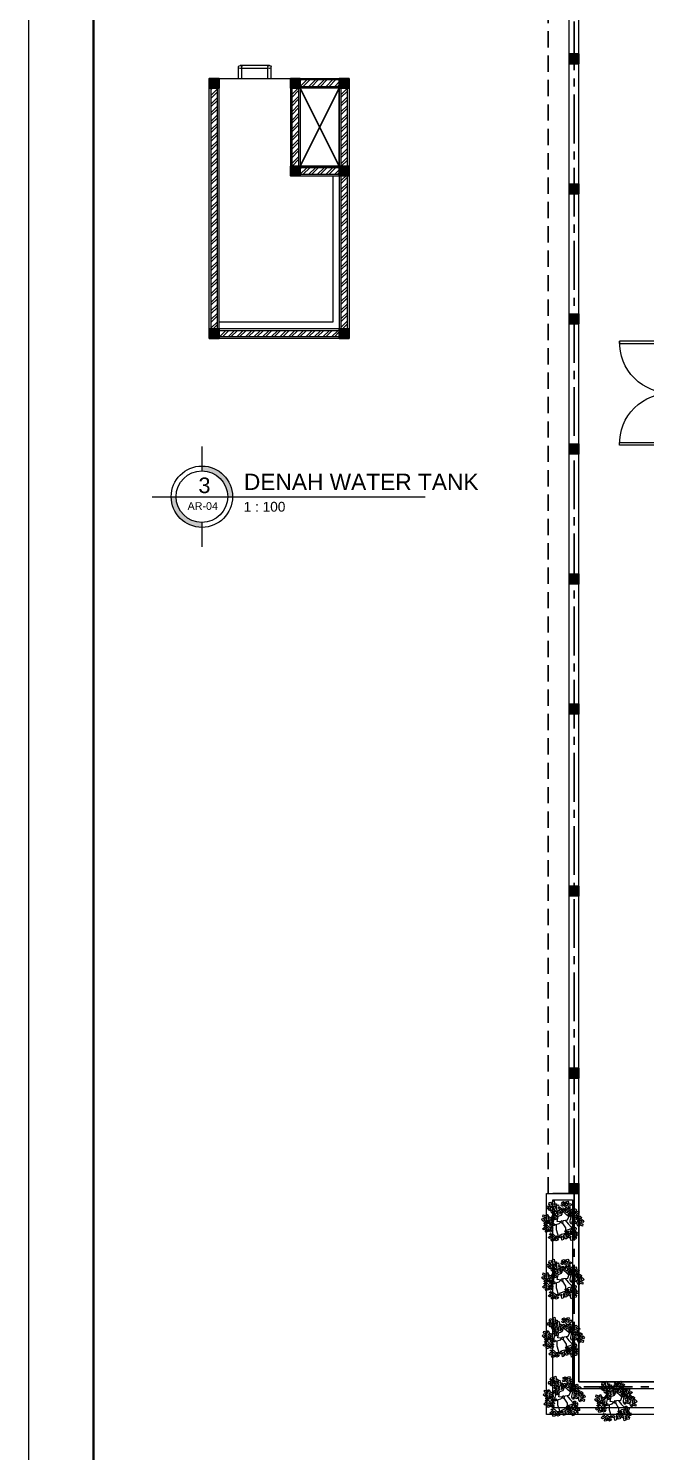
# Model space of a CAD drawing. Header units: inches. Extents: x 249 to 1192, y -18 to 440.
# Drawn here: x 249.22 to 258.71, y 190.95 to 212.84 of the extents above; entities that cross this region are included whole.
import ezdxf
from ezdxf.enums import TextEntityAlignment as Align

# ---------------------------------------------------------------- set-up
doc = ezdxf.new("R2010")
doc.units = ezdxf.units.IN
doc.header["$MEASUREMENT"] = 0
doc.linetypes.add('CENTER2', pattern=[1.125, 0.75, -0.125, 0.125, -0.125])
doc.linetypes.add('DASHED2', pattern=[0.375, 0.25, -0.125])
for name, color, linetype, lineweight in [('ARSIR BETON', 8, 'Continuous', 0), ('BESI', 201, 'Continuous', 0), ('DIMENSI', 85, 'Continuous', 20), ('DINDING', 6, 'Continuous', 0), ('DINDING2', 137, 'Continuous', 20), ('GRS KOP', 1, 'Continuous', 40), ('KOP', 7, 'Continuous', 20), ('KUSEN', 16, 'Continuous', 15), ('VEGETASI', 60, 'Continuous', 0)]:
    doc.layers.add(name, color=color, linetype=linetype, lineweight=lineweight)
for name, color, linetype in [('ARSIR DINDING', 64, 'Continuous'), ('AS', 15, 'CENTER2'), ('ATAP', 123, 'Continuous'), ('KOLOM', 5, 'Continuous')]:
    doc.layers.add(name, color=color, linetype=linetype)
doc.styles.add('ARIAL', font='arial.ttf')
doc.styles.get("Standard").update_dxf_attribs({"font": 'arial.ttf'})

# ---------------------------------------------------------------- blocks, each defined once
blk = doc.blocks.new('KOP-ARS')
at = {"layer": 'GRS KOP'}
blk.add_line((1, 54), (1, 1), dxfattribs=at)
at = {"layer": 'KOP'}
blk.add_lwpolyline([(0, 0), (84, 0), (84, 55), (0, 55)], close=True, dxfattribs=at)
for tag, height, p in [('SUKMA', 0.2, (78, 9.9)), ('1:100', 0.25, (81.3, 5.5)), ('1:100', 0.25, (81.3, 4.9)), ('1:100', 0.25, (81.3, 4.3)), ('AR-01', 0.35, (78.15, 2.7)), ('10', 0.35, (81.3, 2.7)), ('2012', 0.35, (81.3, 1.7))]:
    blk.add_attdef(tag, text='', height=height, dxfattribs=at).set_placement(p, align=Align.MIDDLE)
for p in [(73.7, 5.325), (73.7, 4.725), (73.7, 4.125)]:
    blk.add_attdef('-', p, '', height=0.35, dxfattribs=at)
blk = doc.blocks.new('P1')
for points in [[(-56.664, 234.186), (-56.664, 234.986), (-56.624, 234.986), (-56.624, 234.186), (-56.664, 234.186)], [(-55.064, 234.186), (-55.064, 234.986), (-55.104, 234.986), (-55.104, 234.186), (-55.064, 234.186)], [(-56.664, 234.186), (-55.864, 234.186)], [(-55.064, 234.186), (-55.864, 234.186)]]:
    blk.add_lwpolyline(points)
for points in [[(-56.704, 234.111), (-56.664, 234.111), (-56.664, 234.261), (-56.704, 234.261)], [(-55.024, 234.111), (-55.064, 234.111), (-55.064, 234.261), (-55.024, 234.261)]]:
    blk.add_lwpolyline(points, close=True)
for centre, start, end in [((-56.644, 234.206), 358.5312, 91.4688), ((-55.084, 234.206), 88.5312, 181.4688)]:
    blk.add_arc(centre, 0.78, start, end)
blk = doc.blocks.new('BRANCHT', base_point=(1.548, 0.551))
for p, q in [((1.511, 0.64), (1.524, 0.662)), ((1.526, 0.607), (1.511, 0.64)), ((1.524, 0.662), (1.551, 0.661)), ((1.55, 0.627), (1.526, 0.607)), ((1.536, 0.471), (1.537, 0.5)), ((1.554, 0.427), (1.536, 0.471)), ((1.537, 0.5), (1.552, 0.572)), ((1.57, 0.598), (1.55, 0.627)), ((1.551, 0.661), (1.582, 0.622)), ((1.551, 0.661), (1.551, 0.661)), ((1.552, 0.572), (1.57, 0.598)), ((1.585, 0.414), (1.554, 0.427)), ((1.572, 0.474), (1.594, 0.431)), ((1.606, 0.467), (1.572, 0.474)), ((1.573, 0.682), (1.611, 0.684)), ((1.599, 0.643), (1.573, 0.682)), ((1.582, 0.622), (1.599, 0.643)), ((1.594, 0.431), (1.585, 0.414)), ((1.599, 0.582), (1.587, 0.538)), ((1.587, 0.538), (1.607, 0.492)), ((1.62, 0.64), (1.599, 0.582)), ((1.599, 0.582), (1.668, 0.562)), ((1.626, 0.447), (1.606, 0.467)), ((1.611, 0.684), (1.648, 0.656)), ((1.636, 0.537), (1.625, 0.526)), ((1.625, 0.526), (1.644, 0.481)), ((1.68, 0.427), (1.626, 0.447)), ((1.648, 0.656), (1.636, 0.607)), ((1.636, 0.607), (1.644, 0.59)), ((1.69, 0.518), (1.636, 0.537)), ((1.644, 0.59), (1.667, 0.602)), ((1.644, 0.481), (1.663, 0.492)), ((1.663, 0.492), (1.686, 0.474)), ((1.667, 0.602), (1.71, 0.563)), ((1.667, 0.602), (1.667, 0.602)), ((1.686, 0.474), (1.68, 0.427)), ((1.71, 0.563), (1.69, 0.518))]:
    blk.add_line(p, q)
blk = doc.blocks.new('T36')
for p, q in [((-0.111, -0.002), (-0.091, 0.108)), ((-0.017, 0.011), (-0.027, -0.001)), ((0.004, 0.007), (-0.017, 0.011)), ((0.016, -0.003), (0.004, 0.007)), ((0.016, -0.003), (0.026, 0.019)), ((0.026, 0.019), (0.124, 0.032)), ((0.07, 0.025), (0.136, -0.06)), ((0.151, 0.1), (0.083, 0.163)), ((0.124, 0.032), (0.151, 0.1)), ((-0.074, -0.06), (-0.174, -0.088)), ((-0.138, -0.078), (-0.138, -0.185)), ((-0.138, -0.185), (-0.081, -0.353)), ((-0.028, -0.013), (-0.111, -0.002)), ((-0.028, -0.013), (-0.074, -0.06)), ((-0.027, -0.001), (-0.028, -0.013)), ((-0.028, -0.013), (-0.026, -0.024)), ((-0.026, -0.024), (-0.018, -0.031)), ((-0.018, -0.031), (-0.001, -0.034)), ((-0.001, -0.034), (0.004, -0.034)), ((0.004, -0.034), (0.013, -0.024)), ((0.004, -0.034), (0.075, -0.149)), ((0.013, -0.024), (0.02, -0.01)), ((0.02, -0.01), (0.016, -0.003)), ((0.075, -0.149), (0.073, -0.293)), ((0.136, -0.06), (0.229, -0.154))]:
    blk.add_line(p, q)
at = {"xscale": 0.8515584, "yscale": 0.8515584, "zscale": 0.8515584}
for p, rotation in [((-0.215, 0.309), 120), ((-0.121, 0.222), 120), ((0.06, 0.183), 59.99999999999999), ((0.068, 0.33), 59.99999999999999), ((0.243, 0.158), 59.99999999999999), ((-0.318, 0.042), 180), ((-0.195, 0), 180), ((-0.095, 0.107), 120), ((-0.298, -0.123), 240), ((-0.168, -0.321), 240), ((0.029, -0.277), 299.9999999999999), ((0.187, -0.168), 299.9999999999999), ((0.233, -0.285), 299.9999999999999)]:
    blk.add_blockref('BRANCHT', p, dxfattribs=dict(at, rotation=rotation))
for p in [(0.192, 0.052), (0.348, -0.001)]:
    blk.add_blockref('BRANCHT', p, dxfattribs=at)
blk = doc.blocks.new('K2')
at = {"layer": 'ARSIR BETON'}
h = blk.add_hatch(dxfattribs=at)
h.set_pattern_fill('ANSI37', color=256, scale=0.1, style=0)
h.set_pattern_definition([(45, (-38.743626, 268.082874), (-0.0088388, 0.0088388), []), (135, (-38.743626, 268.082874), (-0.0088388, -0.0088388), [])])
h.paths.add_polyline_path([(-38.594, 268.233), (-38.744, 268.233), (-38.744, 268.083), (-38.594, 268.083)])
at = {"layer": 'KOLOM'}
blk.add_lwpolyline([(-38.744, 268.083), (-38.594, 268.083), (-38.594, 268.233), (-38.744, 268.233)], close=True, dxfattribs=at)
blk = doc.blocks.new('LANTAI 2')
at = {"layer": 'AS'}
blk.add_lwpolyline([(703.109, 175.814), (685.333, 175.814), (685.333, 205.314)], dxfattribs=at)
at = {"layer": 'ATAP', "linetype": 'DASHED2'}
blk.add_lwpolyline([(685.258, 178.789), (684.933, 178.789), (684.933, 205.638), (695.508, 205.638), (695.508, 205.638), (727.808, 205.638), (734.997, 205.638), (734.997, 194.314)], dxfattribs=at)
at = {"layer": 'DINDING'}
for points in [[(685.258, 178.789), (685.258, 205.314)], [(703.109, 175.889), (685.408, 175.889), (685.408, 205.314)]]:
    blk.add_lwpolyline(points, dxfattribs=at)
for points in [[(688.308, 175.389), (684.908, 175.389), (684.908, 178.789), (685.408, 178.789), (685.408, 175.889), (688.308, 175.889)], [(688.208, 175.489), (685.008, 175.489), (685.008, 178.689), (685.308, 178.689), (685.308, 175.789), (688.208, 175.789)]]:
    blk.add_lwpolyline(points, close=True, dxfattribs=at)
at = {"xscale": -1, "rotation": 180}
for p in [(724.002, 464.397), (724.002, 462.397), (724.002, 460.397), (724.002, 458.397), (724.002, 456.397), (724.002, 454.397), (724.002, 451.597), (724.002, 448.797), (724.002, 447.022)]:
    blk.add_blockref('K2', p, dxfattribs=at)
at = {"layer": 'KUSEN', "xscale": -1, "rotation": 90.00000000000007}
blk.add_blockref('P1', (921.019, 135.235), dxfattribs=at)
at = {"layer": 'VEGETASI', "xscale": 0.6836441415344511, "yscale": 0.683644141534451, "zscale": 0.6836441415344507}
for p in [(685.15, 178.36), (685.151, 177.465), (685.16, 176.57), (685.174, 175.664), (685.967, 175.589)]:
    blk.add_blockref('T36', p, dxfattribs=at)
blk = doc.blocks.new('JUDUL GAMBAR')
at = {"layer": 'DIMENSI'}
h = blk.add_hatch(color=256, dxfattribs=at)
h.paths.add_polyline_path([(-32.945, 252.895), (-32.945, 253.045, -0.414214), (-33.739, 253.838), (-33.889, 253.838, 0.414214)])
h.paths.add_polyline_path([(-32.945, 254.781), (-32.945, 254.631, -0.414214), (-32.152, 253.838), (-32.002, 253.838, 0.414214)])
for points in [[(-32.945, 255.382), (-32.945, 254.631)], [(-34.474, 253.838), (-26.071, 253.838)], [(-32.945, 253.045), (-32.945, 252.294)]]:
    blk.add_lwpolyline(points, dxfattribs=at)
for radius in [0.943, 0.793]:
    blk.add_circle((-32.945, 253.838), radius, dxfattribs=at)
at = {"layer": 'DIMENSI', "style": 'ARIAL'}
for tag, height, p in [('NO', 0.478, (-32.866, 254.188)), ('AR', 0.236, (-32.919, 253.551))]:
    blk.add_attdef(tag, text='', height=height, dxfattribs=at).set_placement(p, align=Align.MIDDLE_CENTER)
for tag, height, p in [('JUDUL', 0.5, (-31.652, 253.895)), ('SKALA', 0.3, (-31.658, 253.289))]:
    blk.add_attdef(tag, text='', height=height, dxfattribs=at).set_placement(p, align=Align.BOTTOM_LEFT)

msp = doc.modelspace()

# ---------------------------------------------------------------- hatches: boundary and pattern name
at = {"layer": 'ARSIR DINDING'}
h = msp.add_hatch(dxfattribs=at)
h.set_pattern_fill('ANSI32', color=256, scale=0.25, style=0)
h.set_pattern_definition([(45, (252.02397, 208.09779), (-0.0662913, 0.0662913), []), (45, (252.06817, 208.09779), (-0.0662913, 0.0662913), [])])
h.paths.add_polyline_path([(254.0244, 208.2228), (254.1245, 208.2228), (254.1245, 211.9233), (254.0244, 211.9233)])
h.paths.add_polyline_path([(252.149, 208.1978), (253.9994, 208.1978), (253.9994, 208.0978), (252.149, 208.0978)])
h.paths.add_polyline_path([(252.024, 211.9233), (252.124, 211.9233), (252.124, 208.2228), (252.024, 208.2228)])
h = msp.add_hatch(dxfattribs=at)
h.set_pattern_fill('ANSI32', color=256, scale=0.25, style=0)
h.set_pattern_definition([(45, (373.22577, 248.38582), (-0.06629126, 0.06629126), []), (45, (373.26996, 248.38582), (-0.06629126, 0.06629126), [])])
h.paths.add_polyline_path([(253.3745, 211.9233), (253.2745, 211.9233), (253.2745, 210.7233), (253.3745, 210.7233)])
h = msp.add_hatch(dxfattribs=at)
h.set_pattern_fill('ANSI32', color=256, scale=0.25, style=0)
h.set_pattern_definition([(45, (253.39955, 211.948295), (-0.066291, 0.066291), []), (45, (253.44374, 211.948295), (-0.066291, 0.066291), [])])
h.paths.add_polyline_path([(253.3995, 211.9483), (253.9994, 211.9483), (253.9994, 212.0483), (253.3995, 212.0483)])
h = msp.add_hatch(dxfattribs=at)
h.set_pattern_fill('ANSI32', color=256, scale=0.25, style=0)
h.set_pattern_definition([(45, (253.39955, 210.598295), (-0.066291, 0.066291), []), (45, (253.44374, 210.598295), (-0.066291, 0.066291), [])])
h.paths.add_polyline_path([(253.3995, 210.5983), (253.999, 210.5983), (253.999, 210.6983), (253.3995, 210.6983)])

# ---------------------------------------------------------------- linework, layer by layer
for points in [[(253.3995, 211.9233), (253.9994, 210.7233)], [(253.3995, 210.7233), (253.9991, 211.9233)]]:
    msp.add_lwpolyline(points)
at = {"layer": 'BESI'}
for p, q in [((252.4491, 212.0733), (252.4491, 212.2483)), ((252.9241, 212.2733), (252.4741, 212.2733)), ((252.8991, 212.2233), (252.4991, 212.2233)), ((252.4991, 212.0733), (252.4991, 212.2233)), ((252.8991, 212.0733), (252.8991, 212.2233)), ((252.9491, 212.0733), (252.9491, 212.2483))]:
    msp.add_line(p, q, dxfattribs=at)
for centre in [(252.4741, 212.2483), (252.9241, 212.2483)]:
    msp.add_circle(centre, 0.025, dxfattribs=at)
at = {"layer": 'DINDING'}
for points in [[(254.1495, 208.0728), (251.999, 208.0728), (251.999, 212.0733), (254.1495, 212.0733)], [(253.9991, 211.9233), (253.3995, 211.9233), (253.3995, 210.7233), (253.9994, 210.7233)], [(253.3995, 210.5733), (253.999, 210.5733), (253.999, 210.7233), (253.3995, 210.7233)]]:
    msp.add_lwpolyline(points, close=True, dxfattribs=at)
for points in [[(253.9994, 211.9233), (253.9994, 208.2228), (252.149, 208.2228), (252.149, 211.9233)], [(253.2495, 212.0733), (253.9994, 212.0733)], [(253.2495, 212.0233), (253.2495, 210.5733)], [(253.899, 210.5733), (253.899, 208.3228), (252.149, 208.3228)]]:
    msp.add_lwpolyline(points, dxfattribs=at)
at = {"layer": 'DINDING2'}
for points in [[(252.024, 208.2228), (252.124, 208.2228), (252.124, 211.9232), (252.024, 211.9232)], [(253.2745, 211.9233), (253.3745, 211.9233), (253.3745, 210.7233), (253.2745, 210.7233)], [(253.3995, 211.9483), (253.9994, 211.9483), (253.9994, 212.0483), (253.3995, 212.0483)], [(254.0244, 208.2228), (254.1245, 208.2228), (254.1245, 211.9233), (254.0244, 211.9233)], [(253.3995, 210.5983), (253.999, 210.5983), (253.999, 210.6983), (253.3995, 210.6983)], [(252.149, 208.1978), (253.9994, 208.1978), (253.9994, 208.0978), (252.149, 208.0978)]]:
    msp.add_lwpolyline(points, close=True, dxfattribs=at)

# ---------------------------------------------------------------- block references
at = {"rotation": 179.9999724896534}
for p in [(213.4055, 480.1562), (214.656, 480.1562), (215.4059, 480.1562), (214.656, 478.8062), (213.4055, 476.3057), (215.4059, 476.3057)]:
    msp.add_blockref('K2', p, dxfattribs=at)
msp.add_blockref('K2', (292.7426, -57.5096))
at = {"layer": 'DIMENSI', "xscale": 0.5, "yscale": 0.5, "zscale": 0.5}
msp.add_blockref('JUDUL GAMBAR', (268.3584, 78.7202), dxfattribs=at).add_auto_attribs({'AR': 'AR-04', 'NO': '3', 'SKALA': '1 : 100', 'JUDUL': 'DENAH WATER TANK'})
at = {"layer": 'KOP'}
msp.add_blockref('KOP-ARS', (249.2179, 170.4885), dxfattribs=at)

# ---------------------------------------------------------------- next in the draw order: block references
msp.add_blockref('LANTAI 2', (-427.7223, 16.1343))

doc.saveas('drawing.dxf')
